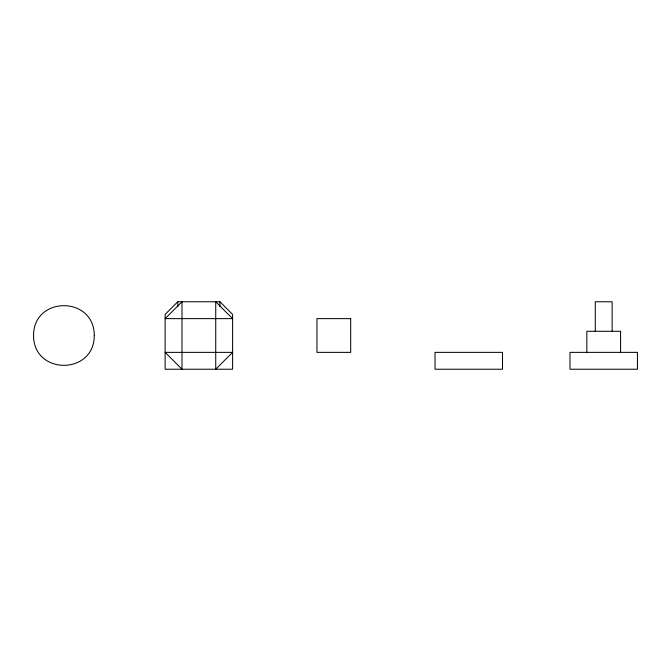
<?xml version="1.0" encoding="UTF-8"?>
<svg xmlns="http://www.w3.org/2000/svg" width="671" height="671" viewBox="0 0 671 671"><rect width="100%" height="100%" fill="white"/><g stroke="black" fill="none" stroke-linecap="round" stroke-linejoin="round"><path stroke-width="1.01" d="M177.781 301.765L165.125 314.414L165.125 369.235L232.602 369.235L232.602 314.414L219.945 301.765L177.781 301.765L177.781 306.706M620.583 352.367L620.583 331.281L586.84 331.281L586.84 352.367M612.145 331.281L612.145 301.765L595.278 301.765L595.278 331.281M219.945 301.765L219.945 306.706M94.276 335.5C94.326 375.257 33.5 375.265 33.55 335.5C33.491 295.743 94.334 295.743 94.276 335.5M181.992 301.765L165.125 318.633L232.602 318.633L215.735 301.765L215.735 369.235L232.602 352.367L165.125 352.367L181.992 369.235L181.992 301.765M350.681 318.633L316.947 318.633L316.947 352.367L350.681 352.367L350.681 318.633M502.504 352.367L435.026 352.367L435.026 369.235L502.504 369.235L502.504 352.367M637.45 352.367L569.973 352.367L569.973 369.235L637.45 369.235L637.45 352.367"/></g></svg>
